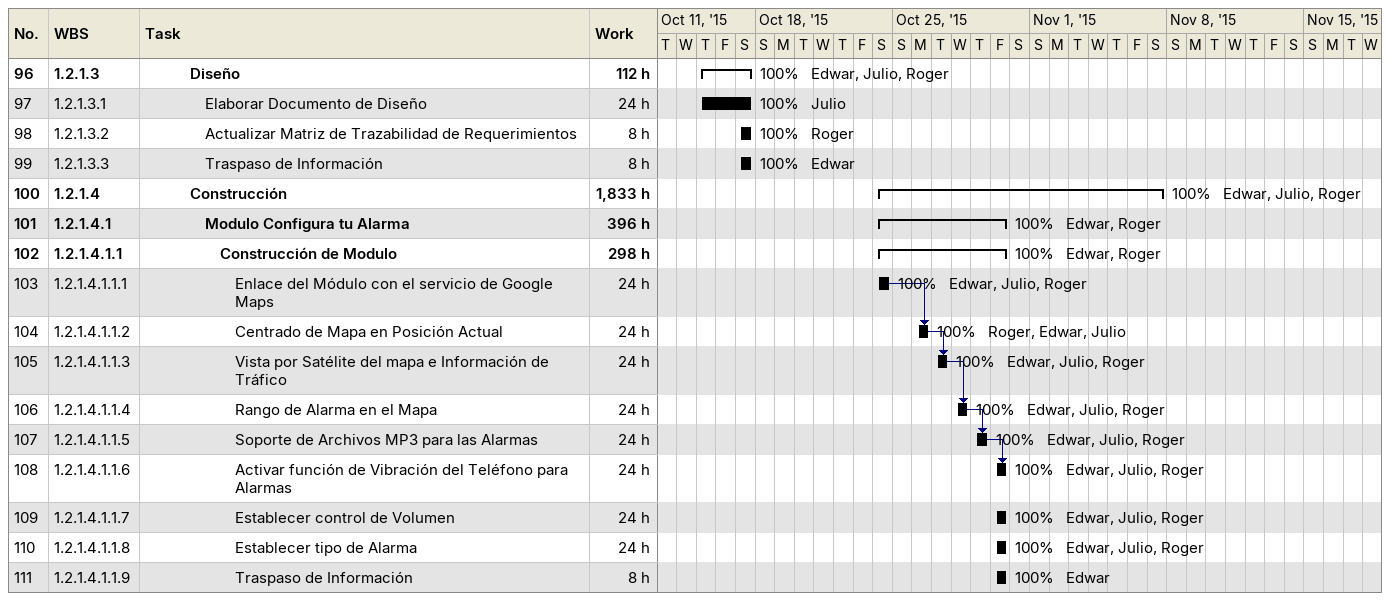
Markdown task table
| ID | WBS | Task | Start | Finish | Predecessors | Resources | % complete | Work (h) |
|---|---|---|---|---|---|---|---|---|
| 96 | 1.2.1.3 | **Diseño** | 2015-10-15 | 2015-10-17 |  | Edwar, Julio, Roger | 100 | 112 |
| 97 | 1.2.1.3.1 | Elaborar Documento de Diseño | 2015-10-15 | 2015-10-17 |  | Julio | 100 | 24 |
| 98 | 1.2.1.3.2 | Actualizar Matriz de Trazabilidad de Requerimientos | 2015-10-17 | 2015-10-17 |  | Roger | 100 | 8 |
| 99 | 1.2.1.3.3 | Traspaso de Información | 2015-10-17 | 2015-10-17 |  | Edwar | 100 | 8 |
| 100 | 1.2.1.4 | **Construcción** | 2015-10-24 | 2015-11-07 |  | Edwar, Julio, Roger | 100 | 1833 |
| 101 | 1.2.1.4.1 | **Modulo Configura tu Alarma** | 2015-10-24 | 2015-10-30 |  | Edwar, Roger | 100 | 396 |
| 102 | 1.2.1.4.1.1 | **Construcción de Modulo** | 2015-10-24 | 2015-10-30 |  | Edwar, Roger | 100 | 298 |
| 103 | 1.2.1.4.1.1.1 | Enlace del Módulo con el servicio de Google Maps | 2015-10-24 | 2015-10-24 |  | Edwar, Julio, Roger | 100 | 24 |
| 104 | 1.2.1.4.1.1.2 | Centrado de Mapa en Posición Actual | 2015-10-26 | 2015-10-26 | 103 | Roger, Edwar, Julio | 100 | 24 |
| 105 | 1.2.1.4.1.1.3 | Vista por Satélite del mapa e Información de Tráfico | 2015-10-27 | 2015-10-27 | 104 | Edwar, Julio, Roger | 100 | 24 |
| 106 | 1.2.1.4.1.1.4 | Rango de Alarma en el Mapa | 2015-10-28 | 2015-10-28 | 105 | Edwar, Julio, Roger | 100 | 24 |
| 107 | 1.2.1.4.1.1.5 | Soporte de Archivos MP3 para las Alarmas | 2015-10-29 | 2015-10-29 | 106 | Edwar, Julio, Roger | 100 | 24 |
| 108 | 1.2.1.4.1.1.6 | Activar función de Vibración del Teléfono para Alarmas | 2015-10-30 | 2015-10-30 | 107 | Edwar, Julio, Roger | 100 | 24 |
| 109 | 1.2.1.4.1.1.7 | Establecer control de Volumen | 2015-10-30 | 2015-10-30 |  | Edwar, Julio, Roger | 100 | 24 |
| 110 | 1.2.1.4.1.1.8 | Establecer tipo de Alarma | 2015-10-30 | 2015-10-30 |  | Edwar, Julio, Roger | 100 | 24 |
| 111 | 1.2.1.4.1.1.9 | Traspaso de Información | 2015-10-30 | 2015-10-30 |  | Edwar | 100 | 8 |
